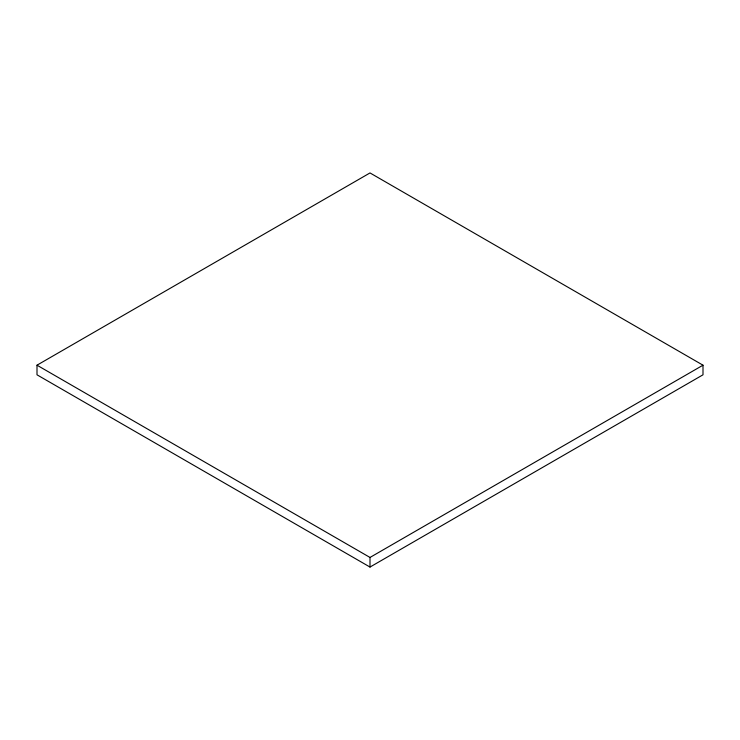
<?xml version="1.0" encoding="UTF-8"?>
<svg xmlns="http://www.w3.org/2000/svg" width="740" height="740" viewBox="0 0 740 740"><rect width="100%" height="100%" fill="white"/><g stroke="black" fill="none" stroke-linecap="round" stroke-linejoin="round"><path stroke-width="1.11" d="M37 365.19L370 172.938L703 365.19L703 374.81L370 567.062L37 374.81L37 365.19L370 557.451L703 365.19M370 557.451L370 567.062"/></g></svg>
